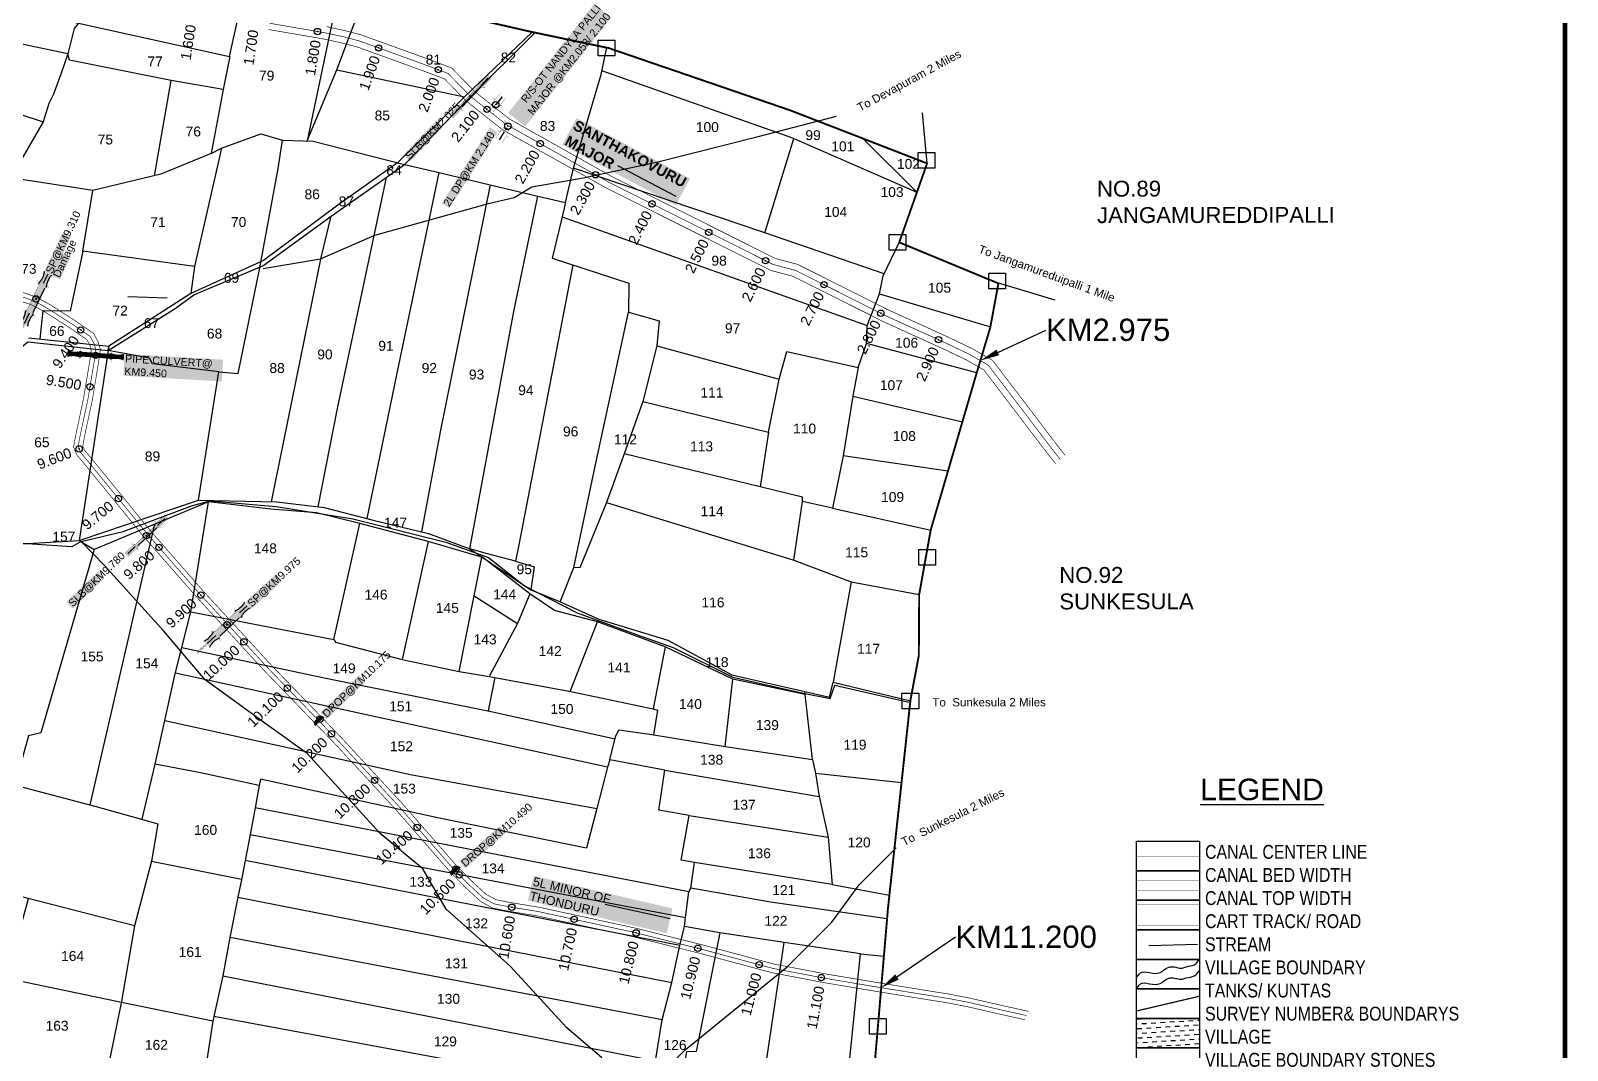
# Model space of a CAD drawing. Header units: inches. Extents: x 192109 to 198389, y 1620925 to 1624593.
# Drawn here: x 195970 to 198389, y 1621764 to 1623369 of the extents above; entities that cross this region are included whole.
import ezdxf
from ezdxf import colors
from ezdxf.entities.mleader import LeaderData, LeaderLine
from ezdxf.enums import TextEntityAlignment as Align
from ezdxf.math import Vec2, Vec3

# ---------------------------------------------------------------- set-up
doc = ezdxf.new("R2010")
doc.units = ezdxf.units.IN
doc.header["$LTSCALE"] = 15
doc.header["$MEASUREMENT"] = 0
doc.header["$PDMODE"] = 32
doc.header["$PDSIZE"] = 10
doc.linetypes.add('ACAD_ISO02W100', pattern=[15, 12, -3])
doc.linetypes.add('HIDDEN2', pattern=[0.1875, 0.125, -0.0625])
for name, color, linetype in [('CANAL1', 7, 'Continuous'), ('CHANAGE', 1, 'Continuous'), ('CS', 134, 'Continuous'), ('PLOT NO', 7, 'Continuous'), ('PLOTS', 7, 'Continuous'), ('POINT', 2, 'Continuous'), ('RE REMARKS', 7, 'Continuous'), ('ROAD', 1, 'Continuous'), ('STRUCTURE', 5, 'Continuous'), ('TABLE', 7, 'Continuous'), ('tank', 4, 'Continuous'), ('text2', 7, 'Continuous'), ('TITLEBLOCK', 7, 'Continuous'), ('VILLAGE BOUNDARY', 5, 'Continuous'), ('VILLAGE BOUNDRY', 5, 'Continuous'), ('VILLAGE STONES', 240, 'Continuous')]:
    doc.layers.add(name, color=color, linetype=linetype)
doc.styles.add('A', font='arial.ttf')
doc.styles.add('ARIALN', font='ARIALN.TTF')
doc.styles.get("Standard").update_dxf_attribs({"font": 'arial.ttf'})
doc.dimstyles.get("Standard").update_dxf_attribs({"dimtxt": 0.18, "dimasz": 0.18, "dimexe": 0.18, "dimexo": 0.0625, "dimgap": 0.09, "dimtad": 0, "dimtih": 1, "dimtoh": 1, "dimdec": 4, "dimzin": 0, "dimdsep": 46, "dimtxsty": 'Standard', "dimcen": 0.09, "dimadec": 0, "dimazin": 0, "dimtfac": 1, "dimtdec": 4, "dimtofl": 0, "dimtmove": 0, "dimatfit": 3, "dimfxl": 1, "dimtolj": 1, "dimtzin": 0, "dimarcsym": 0})

# ---------------------------------------------------------------- blocks, each defined once
blk = doc.blocks.new('DROP')
h = blk.add_hatch()
h.set_pattern_fill('ANSI31', color=1, scale=10, angle=45)
h.set_pattern_definition([(90, (-324.4107, -25.7687), (-1.25, 0), [])])
h.paths.add_polyline_path([(-9.9, -4.3), (-13.8, 4.1), (13.8, 4.1), (10.2, -4.3)])
at = {"layer": 'STRUCTURE', "color": 5, "const_width": 0.49}
blk.add_lwpolyline([(-9.9, -4.3), (-13.8, 4.1), (13.8, 4.1), (10.2, -4.3), (-9.9, -4.3)], dxfattribs=at)
at = {"layer": 'STRUCTURE', "color": 5}
blk.add_circle((0, 0), 1.33, dxfattribs=at)
blk = doc.blocks.new('SP')
at = {"layer": 'STRUCTURE'}
h = blk.add_hatch(dxfattribs=at)
h.set_pattern_fill('DASH', color=256, scale=8, style=0)
edge = h.paths.add_edge_path()
edge.add_spline(control_points=[(769825.7, 1706742.1), (769825.3, 1706741.8), (769823.8, 1706740.8), (769820.9, 1706740.3), (769817, 1706739.7), (769811.4, 1706738.9), (769804, 1706739.7), (769798.4, 1706741), (769795.6, 1706741.6)], knot_values=[0, 0, 0, 0, 1.613557, 5.24513, 8.624976, 13.470124, 22.190216, 30.746377, 30.746377, 30.746377, 30.746377], degree=3, periodic=0)
edge.add_line((769795.6, 1706741.6), (769792.6, 1706739.6))
edge.add_line((769792.6, 1706739.6), (769732.6, 1706739.6))
edge.add_line((769732.6, 1706739.6), (769729.6, 1706741.6))
edge.add_spline(control_points=[(769729.6, 1706741.6), (769726.9, 1706740.9), (769721.3, 1706739.5), (769713.9, 1706738.5), (769708.3, 1706739.1), (769704.4, 1706739.6), (769701.5, 1706740), (769700, 1706741), (769699.5, 1706741.3)], knot_values=[0, 0, 0, 0, 8.556161, 17.276253, 22.121402, 25.501247, 29.13282, 30.746377, 30.746377, 30.746377, 30.746377], degree=3, periodic=0)
edge.add_line((769699.5, 1706741.3), (769699.5, 1706722.1))
edge.add_spline(control_points=[(769699.5, 1706722.1), (769700, 1706722.4), (769701.4, 1706723.4), (769704.3, 1706724), (769708.2, 1706724.5), (769713.8, 1706725.3), (769721.2, 1706724.5), (769726.8, 1706723.3), (769729.6, 1706722.6)], knot_values=[0, 0, 0, 0, 1.613557, 5.24513, 8.624976, 13.470124, 22.190216, 30.746377, 30.746377, 30.746377, 30.746377], degree=3, periodic=0)
edge.add_line((769729.6, 1706722.6), (769732.6, 1706724.6))
edge.add_line((769732.6, 1706724.6), (769792.6, 1706724.6))
edge.add_line((769792.6, 1706724.6), (769795.6, 1706722.6))
edge.add_spline(control_points=[(769795.6, 1706722.6), (769798.4, 1706723.3), (769803.9, 1706724.8), (769811.3, 1706725.8), (769817, 1706725.1), (769820.9, 1706724.7), (769823.8, 1706724.2), (769825.2, 1706723.3), (769825.7, 1706723)], knot_values=[0, 0, 0, 0, 8.556161, 17.276253, 22.121402, 25.501247, 29.13282, 30.746377, 30.746377, 30.746377, 30.746377], degree=3, periodic=0)
edge.add_line((769825.7, 1706723), (769825.7, 1706742.1))
h.paths.add_polyline_path([(769764.2, 1706732.1, -1), (769761.1, 1706732.1, -1)], flags=0)
h.paths.add_polyline_path([(769761.1, 1706732.1, 1), (769764.2, 1706732.1, 1)], flags=16)
at = {"layer": 'STRUCTURE', "const_width": 0.628}
for points in [[(769726.6, 1706747.6), (769726.6, 1706743.6), (769732.6, 1706739.6), (769792.6, 1706739.6), (769798.6, 1706743.6), (769798.6, 1706747.6)], [(769726.6, 1706716.6), (769726.6, 1706720.6), (769732.6, 1706724.6), (769792.6, 1706724.6), (769798.6, 1706720.6), (769798.6, 1706716.6)]]:
    blk.add_lwpolyline(points, dxfattribs=at)
at = {"layer": 'STRUCTURE', "color": 3}
blk.add_lwpolyline([(769732.6, 1706724.6), (769792.6, 1706724.6)], dxfattribs=at)
blk.add_lwpolyline([(769732.6, 1706724.6), (769792.6, 1706724.6)], dxfattribs=at)
at = {"layer": 'STRUCTURE', "color": 0}
blk.add_circle((769762.6, 1706732.1), 1.55, dxfattribs=at)
at = {"layer": 'STRUCTURE'}
for points in [[(769699.5, 1706741.3), (769700.9, 1706740.5), (769704.4, 1706739.6), (769707.8, 1706739.2), (769712.6, 1706738.8), (769721.3, 1706739.7), (769729.6, 1706741.6)], [(769699.5, 1706722.1), (769700.9, 1706723), (769704.4, 1706724), (769707.7, 1706724.5), (769712.5, 1706725), (769721.2, 1706724.4), (769729.6, 1706722.6)], [(769825.7, 1706742.1), (769824.3, 1706741.3), (769820.8, 1706740.3), (769817.5, 1706739.8), (769812.7, 1706739.2), (769804, 1706739.9), (769795.6, 1706741.6)], [(769825.7, 1706723), (769824.3, 1706723.8), (769820.8, 1706724.7), (769817.4, 1706725.1), (769812.6, 1706725.5), (769803.9, 1706724.6), (769795.6, 1706722.6)]]:
    blk.add_spline(points, degree=3, dxfattribs=at)
at = {"layer": 'STRUCTURE', "color": 0}
blk.add_text('STREAM', height=5, dxfattribs=at).set_placement((769684.3, 1706732.1), align=Align.MIDDLE_CENTER)
for points in [[(769727.4, 1706732.1), (769700.8, 1706732.1)], [(769824.4, 1706732.1), (769800.5, 1706732.1)]]:
    blk.add_leader(points, dimstyle='Standard', override={"dimasz": 10, "dimgap": 0.09, "dimtad": 0}, dxfattribs=at)
blk = doc.blocks.new('SLB')
at = {"layer": 'STRUCTURE'}
h = blk.add_hatch(dxfattribs=at)
h.set_pattern_fill('DOTS', color=6, scale=20, angle=320.3722, style=0)
h.set_pattern_definition([(320.372247934, (-159.4327, -72.9564), (1.2786241598, 0.5641323054), [0, -1.25])])
h.paths.add_polyline_path([(769699.5, 1706871.1), (769699.5, 1706861.1), (769729.1, 1706861.1), (769732.1, 1706863.1), (769792.1, 1706863.1), (769795.1, 1706861.1), (769824.7, 1706861.1), (769824.7, 1706871.1), (769795.1, 1706871.1), (769792.1, 1706869.1), (769732.1, 1706869.1), (769729.1, 1706871.1)])
at = {"layer": 'STRUCTURE', "color": 6, "linetype": 'ACAD_ISO02W100', "ltscale": 0.5, "const_width": 0.5}
for points in [[(769699.5, 1706871.1), (769729.1, 1706871.1)], [(769699.5, 1706861.1), (769729.1, 1706861.1)], [(769795.1, 1706871.1), (769824.7, 1706871.1)], [(769795.1, 1706861.1), (769824.7, 1706861.1)]]:
    blk.add_lwpolyline(points, dxfattribs=at)
at = {"layer": 'STRUCTURE', "color": 6, "const_width": 0.628}
for points in [[(769726.1, 1706877.1), (769726.1, 1706873.1), (769732.1, 1706869.1), (769792.1, 1706869.1), (769798.1, 1706873.1), (769798.1, 1706877.1)], [(769726.1, 1706855.1), (769726.1, 1706859.1), (769732.1, 1706863.1), (769792.1, 1706863.1), (769798.1, 1706859.1), (769798.1, 1706855.1)]]:
    blk.add_lwpolyline(points, dxfattribs=at)
at = {"layer": 'STRUCTURE', "color": 6}
blk.add_lwpolyline([(769732.1, 1706863.1), (769792.1, 1706863.1)], dxfattribs=at)
blk.add_lwpolyline([(769732.1, 1706863.1), (769792.1, 1706863.1)], dxfattribs=at)
at = {"layer": 'STRUCTURE', "color": 0}
blk.add_circle((769762.1, 1706866.1), 1.24, dxfattribs=at)
for points in [[(769703.8, 1706866), (769726.7, 1706866)], [(769818.6, 1706865.8), (769795.7, 1706865.8)]]:
    blk.add_leader(points, dimstyle='Standard', override={"dimasz": 10, "dimgap": 0.09, "dimtad": 0}, dxfattribs=at)
blk = doc.blocks.new('PIPE C')
at = {"layer": 'STRUCTURE'}
h = blk.add_hatch(dxfattribs=at)
h.set_pattern_fill('DASH', color=256, scale=5.6, angle=-90, style=0)
h.set_pattern_definition([(270, (-1194663.9188, 538833.8274), (0.7, -0.7), [0.7, -0.7])])
edge = h.paths.add_edge_path()
edge.add_spline(control_points=[(4.6, -44.2), (4.4, -43.9), (3.7, -42.8), (3.2, -40.8), (2.9, -38.1), (2.3, -34.2), (2.9, -29), (3.8, -25), (4.2, -23.1)], knot_values=[0, 0, 0, 0, 1.613557, 5.24513, 8.624976, 13.470124, 22.190216, 30.746377, 30.746377, 30.746377, 30.746377], degree=3, periodic=0)
edge.add_line((4.2, -23.1), (2.8, -21))
edge.add_line((2.8, -21), (2.8, 21))
edge.add_line((2.8, 21), (4.2, 23.1))
edge.add_spline(control_points=[(4.2, 23.1), (3.7, 25), (2.7, 28.9), (2, 34.1), (2.4, 38), (2.7, 40.8), (3.1, 42.8), (3.8, 43.8), (4, 44.2)], knot_values=[0, 0, 0, 0, 8.556161, 17.276253, 22.121402, 25.501247, 29.13282, 30.746377, 30.746377, 30.746377, 30.746377], degree=3, periodic=0)
edge.add_line((4, 44.2), (-4.6, 44.2))
edge.add_spline(control_points=[(-4.6, 44.2), (-4.4, 43.9), (-3.7, 42.8), (-3.2, 40.8), (-2.9, 38.1), (-2.3, 34.2), (-2.9, 29), (-3.8, 25), (-4.2, 23.1)], knot_values=[0, 0, 0, 0, 1.613557, 5.24513, 8.624976, 13.470124, 22.190216, 30.746377, 30.746377, 30.746377, 30.746377], degree=3, periodic=0)
edge.add_line((-4.2, 23.1), (-2.8, 21))
edge.add_line((-2.8, 21), (-2.8, -21))
edge.add_line((-2.8, -21), (-4.2, -23.1))
edge.add_spline(control_points=[(-4.2, -23.1), (-3.7, -25), (-2.7, -28.9), (-2, -34.1), (-2.4, -38), (-2.7, -40.8), (-3.1, -42.8), (-3.8, -43.8), (-4, -44.2)], knot_values=[0, 0, 0, 0, 8.556161, 17.276253, 22.121402, 25.501247, 29.13282, 30.746377, 30.746377, 30.746377, 30.746377], degree=3, periodic=0)
edge.add_line((-4, -44.2), (4.6, -44.2))
blk.add_circle((0, 0), 0.657)
at = {"layer": 'STRUCTURE', "const_width": 0.44}
for points in [[(-8.4, 25.2), (-5.6, 25.2), (-2.8, 21), (-2.8, -21), (-5.6, -25.2), (-8.4, -25.2)], [(8.4, 25.2), (5.6, 25.2), (2.8, 21), (2.8, -21), (5.6, -25.2), (8.4, -25.2)]]:
    blk.add_lwpolyline(points, dxfattribs=at)
at = {"layer": 'STRUCTURE', "color": 3}
for points in [[(-2.8, 21), (-2.8, -21)], [(-2.8, 21), (-2.8, -21)], [(2.8, 21), (2.8, -21)]]:
    blk.add_lwpolyline(points, dxfattribs=at)
at = {"layer": 'STRUCTURE'}
for points in [[(-4.6, 44.2), (-4, 43.2), (-3.3, 40.8), (-2.9, 38.4), (-2.5, 35.1), (-3, 29), (-4.2, 23.1)], [(4, 44.2), (3.4, 43.2), (2.8, 40.7), (2.5, 38.4), (2.2, 35), (2.8, 28.9), (4.2, 23.1)], [(-4, -44.2), (-3.4, -43.2), (-2.8, -40.7), (-2.5, -38.4), (-2.2, -35), (-2.8, -28.9), (-4.2, -23.1)], [(4.6, -44.2), (4, -43.2), (3.3, -40.8), (2.9, -38.4), (2.5, -35.1), (3, -29), (4.2, -23.1)]]:
    blk.add_spline(points, degree=3, dxfattribs=at)
at = {"layer": 'STRUCTURE', "color": 0}
for points in [[(-0.2, 44.3), (-0.2, 28.7)], [(0, -23.2), (0, -38.9)]]:
    blk.add_leader(points, dimstyle='Standard', override={"dimscale": 0.062085, "dimtxt": 50, "dimasz": 100, "dimgap": 0.09, "dimtad": 0, "dimzin": 2}, dxfattribs=at)
blk = doc.blocks.new('OT')
at = {"layer": 'STRUCTURE', "color": 190}
for points, const_width in [([(769751.4, 1706595.8), (769729.4, 1706595.8)], 0.5), ([(769775.2, 1706601.8), (769775.2, 1706597.8), (769769.2, 1706593.8), (769761.8, 1706593.8), (769754.4, 1706593.8), (769748.4, 1706597.8), (769748.4, 1706601.8)], 0.5), ([(769748.4, 1706573), (769748.4, 1706577), (769754.4, 1706581), (769761.8, 1706581), (769761.8, 1706581), (769761.8, 1706581), (769769.2, 1706581), (769775.2, 1706577), (769775.2, 1706573)], 0.5), ([(769761.8, 1706593.8), (769761.8, 1706581)], 2.5), ([(769751.4, 1706579), (769729.4, 1706579)], 0.5)]:
    blk.add_lwpolyline(points, dxfattribs=dict(at, const_width=const_width))
at = {"layer": 'STRUCTURE', "color": 0}
blk.add_circle((769761.8, 1706587.4), 1.87, dxfattribs=at)
blk.add_leader([(769732.6, 1706587.4), (769753.8, 1706587.4)], dimstyle='Standard', override={"dimasz": 10, "dimgap": 0.09, "dimtad": 0}, dxfattribs=at)

msp = doc.modelspace()

# ---------------------------------------------------------------- hatches: boundary and pattern name
at = {"layer": 'tank'}
h = msp.add_hatch(dxfattribs=at)
h.set_pattern_fill('DASH', color=256, scale=59.037863, angle=3.5405, style=0)
h.set_pattern_definition([(3.5405362, (-178018.1605, 797197.872), (6.90991451, 7.821380817), [7.37973294, -7.37973294])])
h.paths.add_polyline_path([(197710.7, 1621813.9), (197809.9, 1621813.9), (197809.9, 1621767.4), (197710.7, 1621767.4)])

# ---------------------------------------------------------------- linework, layer by layer
at = {"layer": 'CANAL1', "color": 1, "linetype": 'HIDDEN2', "ltscale": 4, "const_width": 1}
for points in [[(196346, 1623381.1), (196433.6, 1623366), (196462.1, 1623359.8), (196487.1, 1623353.3), (196587.5, 1623316.9), (196626.8, 1623302.1), (196662.2, 1623266), (196717.8, 1623222.1), (196879.2, 1623131.2), (197138.5, 1623001.3), (197173.8, 1622991.9), (197316.1, 1622920.4), (197410.5, 1622877.5), (197448, 1622859.5), (197477.5, 1622842.6), (197578.3, 1622710.1), (197590.9, 1622694.1)], [(195910.5, 1622965.8), (195975.1, 1622943.7), (195997.6, 1622931.3), (196035.2, 1622907), (196063.4, 1622887.8), (196069.5, 1622876.6), (196072.2, 1622866.5), (196069.7, 1622848.6), (196059.9, 1622789.6), (196046.8, 1622728.1), (196044.4, 1622714.5), (196048, 1622705.4), (196060.9, 1622690), (196151.7, 1622578.6), (196234.7, 1622483.7), (196341.7, 1622367.2), (196453.3, 1622251.6), (196550, 1622147.1), (196635, 1622049.6), (196660.4, 1622023.8), (196682.5, 1622003.5), (196699.5, 1621994.2), (196720.6, 1621990), (196769.2, 1621982), (196920.7, 1621949.1), (197026.6, 1621922.6), (197138.6, 1621892.5), (197221.9, 1621876.7), (197305.5, 1621862.7), (197391, 1621848.9), (197412.8, 1621845.5), (197446.3, 1621839.1), (197500.2, 1621826.6), (197537.7, 1621818.3)]]:
    msp.add_lwpolyline(points, dxfattribs=at)
at = {"layer": 'CANAL1', "color": 200, "const_width": 1}
for points in [[(196435.5, 1623375.8), (196464.4, 1623369.5), (196490.1, 1623362.8), (196591, 1623326.3), (196632.4, 1623310.7), (196668.9, 1623273.5), (196723.4, 1623230.4), (196883.9, 1623140.1), (197142.1, 1623010.7), (197177.4, 1623001.3), (197320.4, 1622929.5), (197414.7, 1622886.6), (197452.7, 1622868.4), (197484.2, 1622850.2), (197586.2, 1622716.2), (197598.5, 1622700.6)], [(196344.5, 1623371.2), (196431.7, 1623356.2), (196459.7, 1623350.1), (196484.1, 1623343.7), (196584, 1623307.5), (196621.2, 1623293.5), (196655.5, 1623258.6), (196712.2, 1623213.7), (196874.5, 1623122.4), (197135, 1622991.9), (197170.2, 1622982.5), (197311.8, 1622911.4), (197406.3, 1622868.4), (197443.3, 1622850.7), (197470.7, 1622834.9), (197570.4, 1622703.9), (197583.3, 1622687.7)], [(195912.6, 1622972.5), (195977.9, 1622950.1), (196001.2, 1622937.3), (196039.1, 1622912.9), (196068.7, 1622892.7), (196076, 1622879.2), (196079.3, 1622867), (196076.6, 1622847.5), (196066.8, 1622788.3), (196053.7, 1622726.8), (196051.7, 1622715.2), (196054.1, 1622709), (196066.3, 1622694.5), (196157.1, 1622583.2), (196240, 1622488.3), (196346.8, 1622372), (196458.4, 1622256.4), (196555.2, 1622151.7), (196640.1, 1622054.4), (196665.3, 1622028.9), (196686.6, 1622009.3), (196701.9, 1622000.9), (196721.9, 1621996.8), (196770.5, 1621988.8), (196922.3, 1621955.9), (197028.3, 1621929.4), (197140.2, 1621899.3), (197223.2, 1621883.5), (197306.6, 1621869.6), (197392.1, 1621855.8), (197414, 1621852.4), (197447.7, 1621845.9), (197501.8, 1621833.5), (197540.2, 1621825), (197540.3, 1621824.9)], [(195908.5, 1622959.1), (195972.2, 1622937.2), (195994, 1622925.3), (196031.4, 1622901.2), (196058, 1622883), (196062.9, 1622874), (196065, 1622866.1), (196062.8, 1622849.6), (196053, 1622790.9), (196040, 1622729.5), (196037.2, 1622713.8), (196041.9, 1622701.8), (196055.6, 1622685.5), (196146.4, 1622574.1), (196229.5, 1622479), (196336.6, 1622362.4), (196448.3, 1622246.8), (196544.8, 1622142.4), (196629.8, 1622044.9), (196655.6, 1622018.8), (196678.4, 1621997.8), (196697, 1621987.6), (196719.3, 1621983.1), (196767.9, 1621975.1), (196919.1, 1621942.3), (197024.8, 1621915.9), (197137.1, 1621885.7), (197220.7, 1621869.8), (197304.4, 1621855.8), (197389.9, 1621842), (197411.6, 1621838.6), (197444.9, 1621832.2), (197498.7, 1621819.8), (197535.1, 1621811.7)]]:
    msp.add_lwpolyline(points, dxfattribs=at)
at = {"layer": 'CANAL1', "color": 1, "linetype": 'HIDDEN2', "ltscale": 100, "const_width": 0.486}
msp.add_lwpolyline([(197710.7, 1622069.5), (197809.9, 1622069.5)], dxfattribs=at)
at = {"layer": 'CANAL1', "color": 5, "ltscale": 100, "const_width": 0.486}
for points in [[(197809.9, 1622030.3), (197710.7, 1622030.3)], [(197809.9, 1622015.7), (197710.7, 1622015.7)]]:
    msp.add_lwpolyline(points, dxfattribs=at)
at = {"layer": 'CANAL1', "color": 1, "ltscale": 100, "const_width": 0.486}
for points in [[(197809.9, 1621993.5), (197710.7, 1621993.5)], [(197809.9, 1621959.5), (197710.7, 1621959.5)]]:
    msp.add_lwpolyline(points, dxfattribs=at)
at = {"layer": 'CS', "color": 3}
for p in [(196048.4, 1622898.1), (196063.1, 1622808.6), (196045.9, 1622710.7), (196107.8, 1622632.5), (196171.8, 1622555.7), (196237.7, 1622480.5), (196305.3, 1622406.8), (196373.8, 1622334), (196443.3, 1622262.1), (196511.4, 1622188.8), (196578.3, 1622114.6), (196644.7, 1622039.8), (196727.2, 1621988.9), (196825.3, 1621969.8), (196923, 1621948.5), (197020.1, 1621924.3), (197116.7, 1621898.4), (197214.5, 1621878.1)]:
    msp.add_point(p, dxfattribs=at)
at = {"layer": 'PLOT NO'}
for points in [[(197710.7, 1622092.7), (197809.9, 1622092.7), (197809.9, 1622046.3), (197710.7, 1622046.3)], [(197710.7, 1622046.3), (197809.9, 1622046.3), (197809.9, 1621999.8), (197710.7, 1621999.8)], [(197710.7, 1621999.8), (197809.9, 1621999.8), (197809.9, 1621953.3), (197710.7, 1621953.3)], [(197710.7, 1621953.3), (197809.9, 1621953.3), (197809.9, 1621906.8), (197710.7, 1621906.8)], [(197710.7, 1621906.8), (197809.9, 1621906.8), (197809.9, 1621860.3), (197710.7, 1621860.3)], [(197710.7, 1621860.3), (197809.9, 1621860.3), (197809.9, 1621813.9), (197710.7, 1621813.9)], [(197710.7, 1621813.9), (197809.9, 1621813.9), (197809.9, 1621767.4), (197710.7, 1621767.4)], [(197710.7, 1621767.4), (197809.9, 1621767.4), (197809.9, 1621720.9), (197710.7, 1621720.9)]]:
    msp.add_lwpolyline(points, close=True, dxfattribs=at)
at = {"layer": 'PLOT NO', "color": 4}
for points in [[(197710.7, 1621878), (197719.8, 1621886.8), (197735.8, 1621885), (197751.3, 1621887.9), (197755.9, 1621891.6), (197766.4, 1621895.2), (197774.6, 1621893.8), (197782.8, 1621893), (197789, 1621895), (197801.8, 1621898.4), (197809.9, 1621906.8)], [(197710.7, 1621860.6), (197719.8, 1621869.4), (197735.8, 1621867.6), (197751.3, 1621870.5), (197755.9, 1621874.2), (197766.4, 1621877.8), (197774.6, 1621876.4), (197782.8, 1621875.6), (197789, 1621877.5), (197801.8, 1621881), (197809.9, 1621889.4)]]:
    msp.add_spline(points, degree=3, dxfattribs=at)
at = {"layer": 'PLOTS'}
for points in [[(195743.1, 1623447.5), (196045.2, 1623381), (196282.7, 1623328.7), (196311.2, 1623456.2)], [(196059.1, 1623435.6), (196045.2, 1623381), (196038, 1623372.7), (196028.3, 1623332.7), (196017.3, 1623301), (196005.5, 1623269.4), (195998.1, 1623254.5), (195989.2, 1623226), (195938.2, 1623137.9)], [(196455, 1623433.5), (196405.1, 1623195.8), (196451.9, 1623307.6), (196496.2, 1623426.9)], [(196273, 1623276.7), (196191.1, 1623291.2), (196030.8, 1623322.9), (196028.3, 1623332.7), (195855.4, 1623369.2), (195732.4, 1623404.3)], [(195858.9, 1623368.5), (195844.8, 1623273), (195989.2, 1623226)], [(196451.9, 1623307.6), (196652.7, 1623265.4), (196759.2, 1623367.3)], [(196558.2, 1623158.5), (196658.9, 1623262.2), (196763.5, 1623366)], [(196283.1, 1623328.6), (196273, 1623276.7), (196253.6, 1623176), (196174.8, 1623143.2), (196067.5, 1623117.5), (195938.2, 1623137.9), (195830.4, 1623154.9), (195844.8, 1623273), (195768.8, 1623284.4)], [(195966.4, 1622885.9), (196092.5, 1622872.7), (196045.8, 1622566.3), (196234, 1622630.1), (196265.8, 1622832.2), (196296.5, 1622829.7), (196330.1, 1622993.3), (196359.2, 1623152.3), (196366.2, 1623196.9), (196414.7, 1623195.6), (196558.2, 1623158.5), (196612.8, 1623145.9), (196693.4, 1623126.8), (196768.1, 1623109), (196811.7, 1623098.7), (196824.6, 1623153.1), (196867.8, 1623300.3), (196876.7, 1623342.7)], [(197171.1, 1623199.6), (196869, 1623306.2)], [(196164.4, 1623140.7), (196191.1, 1623291.2)], [(196652.7, 1623265.4), (196547.3, 1623161.3), (196453.2, 1623094.4), (196336.4, 1623007.4), (196221.7, 1622955.7)], [(196253.6, 1623176), (196270.1, 1623184.2), (196332.1, 1623207.1), (196366.2, 1623196.9)], [(196270.1, 1623184.2), (196227.8, 1622998), (196221.7, 1622955.7), (196092.5, 1622872.7)], [(197125.9, 1623051.1), (197171.1, 1623199.6), (197365.2, 1623115.1), (197280.2, 1623199.5)], [(196349, 1622627.6), (196427.3, 1623012.4), (196442.6, 1623077.3), (196529.4, 1623138.4), (196558.1, 1623158.5)], [(196529.4, 1623138.4), (196452.8, 1622776.8), (196422, 1622619.7)], [(196499.6, 1622600.9), (196549.6, 1622842.6), (196612.8, 1623145.9)], [(197313.5, 1622986.3), (197125.9, 1623051.1), (196824.6, 1623153.1)], [(196227.8, 1622998), (196051.9, 1623022), (196067.5, 1623117.5)], [(196693.4, 1623126.8), (196614.6, 1622737.4), (196585.2, 1622580.2)], [(196661.3, 1622553.3), (196730.3, 1622927.2), (196768.1, 1623109)], [(196811.7, 1623098.7), (196805.4, 1623072.1), (196791, 1623011.3), (196911.4, 1622972), (196910.8, 1622926), (196959, 1622912.7), (196955.4, 1622873), (197148.4, 1622820.4), (197160.4, 1622864.3), (197272.4, 1622838.9), (197285.6, 1622876.5), (197286.7, 1622904.9), (197306, 1622954.9), (197312.1, 1622983.2), (197337.3, 1623036)], [(196091.5, 1622865.8), (196197.3, 1622932.1), (196226.5, 1622953.2), (196335, 1622998.8), (196442.6, 1623077.3)], [(196806.4, 1623076.3), (197286.7, 1622904.9)], [(196051.9, 1623022), (196031.9, 1622927.6), (195988.8, 1622928.4), (195984.1, 1622884)], [(196823.2, 1623000.7), (196738.2, 1622559.4), (196732.9, 1622534), (196689.1, 1622545.4), (196661.3, 1622553.3)], [(197306, 1622954.9), (197480.8, 1622902.8)], [(196803.4, 1622470.1), (196825.1, 1622523.8), (196858, 1622680.9), (196910.8, 1622926)], [(195866.2, 1622804.1), (195864, 1622793.3), (195873.5, 1622802.4), (195965.4, 1622879.3), (196091.5, 1622865.8)], [(196161.3, 1622844.8), (196156.5, 1622853.7), (196091.5, 1622865.8), (196092.5, 1622872.7)], [(196955.4, 1622873), (196933.7, 1622785.2), (196904, 1622703.2), (196876.2, 1622626.5), (196834.5, 1622523.6), (196825.1, 1622523.8)], [(197459.3, 1622830.8), (197285.6, 1622876.5)], [(196265.8, 1622832.2), (196161.3, 1622844.8)], [(197131.4, 1622737.3), (197148.4, 1622820.4)], [(197272.4, 1622838.9), (197264.4, 1622794), (197249.2, 1622700), (197232.2, 1622617.2), (197386.8, 1622582.9)], [(197264.4, 1622794), (197437, 1622753.2)], [(196933.7, 1622785.2), (197131.4, 1622737.3), (197118.4, 1622651)], [(197232.2, 1622617.2), (197185.1, 1622627.7), (197185.1, 1622634.7), (197118.4, 1622651), (196904, 1622703.2)], [(197414, 1622675.6), (197249.2, 1622700)], [(195214.2, 1622679.3), (195348.8, 1622619.1), (195320.1, 1622588.3), (195308.3, 1622550.2), (195548.6, 1622487.6), (195505.7, 1622293.9), (195588.9, 1622283.6), (195630, 1622278.6), (195755.9, 1622251.9), (195752.2, 1622225.6), (195839.4, 1622210.7), (195947.4, 1622180.4), (196070.9, 1622148.2), (196151.7, 1622125.7), (196169.7, 1622120.4), (196159.7, 1622061.5), (196133, 1621959.4), (196112.8, 1621840.7), (196089.3, 1621725)], [(195713, 1622638.5), (195822.2, 1622584.4), (195929.2, 1622559.7), (196045.8, 1622566.3), (196069.5, 1622552.5), (195985.6, 1622263.6), (195966.3, 1622258.6), (195944.5, 1622181.2)], [(197188.9, 1622323.7), (197075.5, 1622348), (196968.8, 1622399.1), (196862.1, 1622438.2), (196794.6, 1622456.3), (196755.8, 1622482.5), (196681.7, 1622539.6), (196595.4, 1622564.9), (196488.1, 1622593), (196419.5, 1622609.9), (196347.7, 1622615.8), (196249.6, 1622627.2), (196069.5, 1622552.5)], [(196145.2, 1622127.5), (196165.9, 1622214), (196181.1, 1622283.2), (196196.8, 1622354.5), (196207.8, 1622398.1), (196221.8, 1622454), (196249.6, 1622627.2)], [(196234, 1622630.1), (196357.3, 1622627.4), (196431.9, 1622618.5), (196508.7, 1622598.6), (196596.1, 1622577.6), (196661.3, 1622553.3), (196757.2, 1622489), (196801.5, 1622470.9), (196864.3, 1622442.4), (196973, 1622409.6), (197073.6, 1622354.7), (197188.4, 1622328.6), (197227.7, 1622319.6), (197233.1, 1622343.5), (197354.8, 1622314.2)], [(196876.2, 1622626.5), (197171.4, 1622535.3), (197261.5, 1622501.5), (197368.7, 1622481.5)], [(197171.4, 1622535.3), (197185.1, 1622627.7)], [(196164.7, 1622592), (196062.7, 1622150.3)], [(196447.2, 1622410.8), (196488.1, 1622593)], [(196595.4, 1622564.9), (196554.4, 1622378.9)], [(196644.1, 1622360.2), (196667.7, 1622479.1), (196679.9, 1622540.2)], [(196732.9, 1622534), (196762.6, 1622524.8), (196757.2, 1622489)], [(196667.7, 1622479.1), (196736.3, 1622436)], [(196755.8, 1622482.5), (196736.3, 1622436), (196691.5, 1622352.2)], [(197261.5, 1622501.5), (197233.1, 1622343.5)], [(196221.8, 1622454), (196447.2, 1622410.8), (196449.7, 1622406.4), (196554.4, 1622378.9), (196644.1, 1622360.2), (196691.5, 1622352.2), (196817.6, 1622329.1), (196950, 1622301.5), (196956.8, 1622299.3), (196950.5, 1622260.6)], [(196818.9, 1622328.8), (196862.1, 1622438.2)], [(196207.8, 1622398.1), (196434.3, 1622349.6), (196692, 1622297.6), (196889.9, 1622254.1)], [(196968.8, 1622399.1), (196950, 1622301.5)], [(196878, 1622209.7), (196490.9, 1622293.3), (196197.5, 1622357.7)], [(196700.6, 1622350.5), (196690, 1622298)], [(197063.2, 1622242.2), (197075.5, 1622348)], [(197200.7, 1622221.7), (197188.4, 1622328.6)], [(196181.1, 1622283.2), (196567.9, 1622198), (196861.2, 1622144.5)], [(197276.4, 1621915.4), (197156.2, 1621933.4), (197054.8, 1621948.6), (196999.2, 1621958.8), (197000.9, 1621972.7), (197006.1, 1622012.9), (197009.1, 1622018.8), (197014.8, 1622059.2), (196993.9, 1622063), (197006.4, 1622133.3), (196958.5, 1622141.7), (196968.1, 1622204.7), (196881.6, 1622220.8), (196890.7, 1622257), (196895.5, 1622268.3), (196947.9, 1622261.1), (197063.2, 1622242.2), (197200.7, 1622221.7), (197205.6, 1622200.1), (197211.3, 1622163.4), (197225.6, 1622099), (197231.8, 1622024.9), (197321.8, 1622008.1)], [(196133, 1621959.4), (195965.9, 1622002.8), (195727.8, 1622067.5), (195743.4, 1622125), (195763.3, 1622223.7)], [(196881.6, 1622220.8), (196878, 1622209.7), (196861.2, 1622144.5), (196845, 1622081.9), (196612.9, 1622129.1), (196331.7, 1622190.7), (196329.5, 1622180.6), (196236.9, 1622200.7), (196165.9, 1622214)], [(196968.1, 1622204.7), (197211.3, 1622163.4)], [(197205.6, 1622200.1), (197340.9, 1622185.5)], [(196329.5, 1622180.6), (196323, 1622145.4), (196315.3, 1622103.4), (196307.6, 1622062.6), (196302.1, 1622034.8), (196296, 1622004.5), (196283.4, 1621941.3), (196272.2, 1621880.7), (196258.2, 1621817), (196256.5, 1621809.4), (196248.4, 1621758.7), (196240.3, 1621699.5)], [(197006.1, 1622012.9), (196323, 1622145.4)], [(197006.4, 1622133.3), (197225.6, 1622099)], [(196315.3, 1622103.4), (197000.9, 1621972.7)], [(196159.7, 1622061.5), (196301.7, 1622033.2)], [(196991.9, 1621928.7), (196307.6, 1622062.6)], [(197231.8, 1622024.9), (197014.8, 1622059.2)], [(196256.5, 1621809.4), (196112.4, 1621838.6), (195932.1, 1621876.5), (195966.4, 1622002.7)], [(196296, 1622004.5), (196979.1, 1621870.5)], [(197318.1, 1621970.7), (197134.3, 1621997), (197009.1, 1622018.8)], [(196922.5, 1621571.6), (196928.9, 1621625.7), (196942.1, 1621690.3), (196953.7, 1621746.9), (196964, 1621811.4), (196979.1, 1621870.5), (196991.9, 1621928.7), (196999.2, 1621958.8)], [(197054.8, 1621948.6), (197017.3, 1621761.5), (197002.3, 1621761.4), (196968, 1621566.8)], [(196964, 1621811.4), (196283.4, 1621941.3)], [(197099.6, 1621553.1), (197156.2, 1621933.4)], [(197239.1, 1621549.8), (197276.4, 1621915.4), (197313.1, 1621911.7)], [(196272.2, 1621880.7), (196953.7, 1621746.9)], [(196942.1, 1621690.3), (196258.2, 1621817)]]:
    msp.add_lwpolyline(points, dxfattribs=at)
at = {"layer": 'POINT'}
for p in [(196702, 1623253, 43), (196721, 1623219, 40), (195978, 1622947, 104), (196072, 1622858, 105), (196152, 1622574, 106), (196279, 1622434, 107), (196425, 1622285, 108), (196639, 1622049, 109)]:
    msp.add_point(p, dxfattribs=at)
at = {"layer": 'ROAD'}
for points in [[(196335.8, 1622995), (196425.8, 1623009.9), (196511.5, 1623047.5), (196690.5, 1623097.4), (196731, 1623106.7), (196758.8, 1623123.7), (196839.5, 1623137.8), (196955.3, 1623162.3), (197115.4, 1623202.5), (197238.6, 1623234.7)], [(196049, 1622564.9), (196034.2, 1622556.5), (195924.6, 1622563.7), (195834.7, 1622587.7), (195726.6, 1622635.5), (195666.7, 1622673.5)]]:
    msp.add_lwpolyline(points, dxfattribs=at)
at = {"layer": 'ROAD', "color": 30}
for points in [[(196868.9, 1621751.9), (196813.2, 1621799.4), (196724.6, 1621896.3), (196623.9, 1621985.7), (196586.9, 1622049.1), (196520.2, 1622105.2), (196404.8, 1622231), (196348, 1622272.1), (196244.3, 1622347.2), (196179.4, 1622423.9), (196085.9, 1622527.3), (196049, 1622564.9), (196115.2, 1622580.4), (196224.4, 1622621.8), (196252.1, 1622629.2), (196356.2, 1622620), (196476.8, 1622600.7), (196623.1, 1622563.9), (196690.7, 1622539.8), (196747.3, 1622494.9), (196830.2, 1622452.7), (196922, 1622418.7), (196981.2, 1622397.7), (197075.4, 1622351.2), (197186.1, 1622325.8), (197228.7, 1622317.6), (197235.8, 1622338.7), (197352.6, 1622312.1)], [(196796.2, 1621587.6), (196927.7, 1621692.5), (197000.4, 1621764.2), (197160.6, 1621894.8), (197231, 1621965.5), (197274.4, 1622024.3), (197332.4, 1622082.5)], [(197730.1, 1621928.6), (197807.1, 1621930.8)]]:
    msp.add_lwpolyline(points, dxfattribs=at)
at = {"layer": 'text2', "color": 5, "const_width": 7}
msp.add_lwpolyline([(193484.3, 1624165.2), (198385.6, 1624165.2), (198385.6, 1620928.6), (193484.3, 1620928.6)], close=True, dxfattribs=at)
at = {"layer": 'text2', "color": 3}
for p in [(196421.2, 1623368.1), (196517.6, 1623342.2), (196611.5, 1623307.9), (196688.1, 1623245.5), (196772, 1623191.6), (196859.1, 1623142.5), (196948, 1623096.7), (197037.4, 1623051.9), (197126.8, 1623007.1), (197218.9, 1622969.3), (197308.2, 1622924.4), (197399.1, 1622882.7)]:
    msp.add_point(p, dxfattribs=at)
at = {"layer": 'VILLAGE BOUNDARY', "ltscale": 5, "const_width": 3}
msp.add_lwpolyline([(196502, 1623426), (196759.2, 1623367.3), (196879.8, 1623342), (197165.5, 1623244), (197381.1, 1623160.4), (197337.3, 1623036), (197493.4, 1622971.4), (197480.6, 1622901.9), (197458.1, 1622826.6), (197415.2, 1622679.9), (197386.8, 1622582.9), (197368.7, 1622481.5), (197368.1, 1622385.2), (197354.8, 1622314.2), (197319.5, 1621986.8), (197302.4, 1621785.7), (197281.7, 1621549.1), (197112.3, 1621551.8), (196906, 1621573.3), (196791.6, 1621594.9), (196245.7, 1621698.6), (196037.9, 1621733.6), (195910.9, 1621755)], dxfattribs=at)
at = {"layer": 'VILLAGE BOUNDARY'}
for points in [[(196863.2, 1623354.5), (196889.6, 1623354.5), (196889.6, 1623329.8), (196863.2, 1623329.8)], [(197367, 1623177.5), (197393.4, 1623177.6), (197393.4, 1623152.9), (197367, 1623152.8)], [(197321.5, 1623048.2), (197347.9, 1623048.2), (197347.9, 1623023.5), (197321.5, 1623023.5)], [(197478.1, 1622987.6), (197504.5, 1622987.7), (197504.5, 1622963), (197478.1, 1622962.9)], [(197368.1, 1622552.4), (197394.5, 1622552.5), (197394.5, 1622527.8), (197368.1, 1622527.7)], [(197341.6, 1622326), (197368, 1622326.1), (197368.1, 1622301.4), (197341.7, 1622301.3)], [(197290.2, 1621813.8), (197316.6, 1621813.8), (197316.7, 1621789.1), (197290.3, 1621789.1)]]:
    msp.add_lwpolyline(points, close=True, dxfattribs=at)
for points in [[(197381.1, 1623160.4), (197374, 1623239.9)], [(197486.3, 1622974.4), (197582.1, 1622945.3)], [(196122.5, 1622950.5), (196184.8, 1622948.8)]]:
    msp.add_lwpolyline(points, dxfattribs=at)
at = {"layer": 'VILLAGE BOUNDRY', "linetype": 'ACAD_ISO02W100', "ltscale": 2, "const_width": 1.94}
msp.add_lwpolyline([(197710.7, 1621825.4), (197809.9, 1621848.7)], dxfattribs=at)

# ---------------------------------------------------------------- block references
at = {"xscale": 0.7, "yscale": 0.7, "zscale": 0.7}
for p, rotation in [((196422.6, 1622283.4), 224.648353763952), ((196637.2, 1622047.3), 221.3360091512854)]:
    msp.add_blockref('DROP', p, dxfattribs=dict(at, rotation=rotation))
at = {"layer": 'CHANAGE', "color": 3, "rotation": 265.7530943010796}
msp.add_blockref('PIPE C', (196072, 1622858, 207), dxfattribs=at)
at = {"layer": 'STRUCTURE', "color": 0}
for name, p, xscale, yscale, zscale, rotation in [('SLB', (686305.1, 407472.7), 0.6999999999999998, 0.6999999999999998, 0.6999999999999998, 46.21080337494345), ('OT', (-363372.3, 2808052.3), 0.7, 0.7, 0.7, 229.5786025751403), ('OT', (925574, 534083.5, 40), 0.7, 0.7, 0.7, 58.06866869736879), ('SP', (1045496.6, 624950, 104), 0.7, 0.7, 0.7, 64.68132301404869), ('SLB', (635226.2, 387617.6, 106), 0.7, 0.7, 0.7, 43.84665451045282), ('SP', (628020.4, 384985.4, 107), 0.7, 0.7, 0.7, 43.50981037522858)]:
    msp.add_blockref(name, p, dxfattribs=dict(at, xscale=xscale, yscale=yscale, zscale=zscale, rotation=rotation))

# ---------------------------------------------------------------- texts
at = {"layer": 'CHANAGE'}
for s, rotation, p in [('1.600', 80.9649, (196222.2, 1623378.7)), ('1.700', 81.758, (196320.5, 1623370.6)), ('1.800', 80.2396, (196418.8, 1623354.3)), ('1.900', 70.092, (196512.8, 1623329.1)), ('2.000', 69.3442, (196606.5, 1623294.8)), ('2.100', 51.694, (196671.2, 1623241.2)), ('2.200', 60.629, (196765.1, 1623179.4)), ('2.300', 60.629, (196852.3, 1623130.3)), ('2.400', 63.3843, (196941.8, 1623084.2)), ('2.500', 63.3843, (197031.2, 1623039.4)), ('2.600', 63.3843, (197120.6, 1622994.6)), ('2.700', 63.3324, (197212.6, 1622956.8)), ('2.800', 63.3324, (197301.9, 1622911.9)), ('9.400', 55.761, (196040.5, 1622886.5)), ('2.900', 65.547, (197393.3, 1622869.9)), ('9.500', 350.5329, (196049.3, 1622810.9)), ('9.600', 21.2819, (196032.9, 1622705.7)), ('9.700', 39.1836, (196096.9, 1622623.7)), ('9.800', 41.1576, (196161.2, 1622546.5)), ('9.900', 42.5668, (196227.4, 1622471)), ('10.000', 42.5668, (196295, 1622397.4)), ('10.100', 44.0032, (196363.7, 1622324.3)), ('10.200', 44.0032, (196433.2, 1622252.3)), ('10.300', 42.7443, (196501.1, 1622179.3)), ('10.400', 41.0913, (196567.8, 1622105.4)), ('10.500', 44.6377, (196634.7, 1622029.9)), ('10.600', 80.6523, (196724.9, 1621975.1)), ('10.700', 77.7777, (196822.4, 1621956.1)), ('10.800', 75.9477, (196919.6, 1621935)), ('10.900', 75.9477, (197016.7, 1621910.7)), ('11.000', 74.9546, (197113, 1621884.9)), ('11.100', 79.2199, (197211.9, 1621864.3))]:
    msp.add_text(s, height=16, rotation=rotation, dxfattribs=at).set_placement(p, align=Align.MIDDLE_RIGHT)
at = {"layer": 'PLOT NO'}
for s, p in [('77', (196165.6, 1623321)), ('81', (196603.8, 1623323.9)), ('82', (196721.9, 1623327.1)), ('79', (196341.3, 1623298.6)), ('85', (196523.3, 1623235.9)), ('75', (196087.3, 1623198)), ('76', (196225.7, 1623210.6)), ('83', (196783.5, 1623219.4)), ('100', (197035.1, 1623217.6)), ('99', (197201.6, 1623204.9)), ('101', (197248.4, 1623187.3)), ('84', (196541.9, 1623149.8)), ('102', (197351.8, 1623159.6)), ('86', (196412.9, 1623111.8)), ('87', (196466.7, 1623100.6)), ('103', (197326, 1623115.2)), ('104', (197237.2, 1623084)), ('71', (196170, 1623067.8)), ('70', (196297.1, 1623068)), ('98', (197053.6, 1623007.2)), ('73', (195966.7, 1622994.3)), ('69', (196285.9, 1622980.2)), ('105', (197400.7, 1622964.5)), ('72', (196110.5, 1622928.5)), ('67', (196159.9, 1622908.8)), ('66', (196010.8, 1622896.5)), ('68', (196259.2, 1622892.4)), ('97', (197074.9, 1622900.7)), ('90', (196433, 1622859.5)), ('91', (196529.1, 1622873.1)), ('106', (197348.9, 1622877.9)), ('88', (196357.6, 1622838.1)), ('92', (196597.4, 1622838.1)), ('93', (196671.8, 1622827.9)), ('107', (197324.9, 1622811.1)), ('94', (196749.4, 1622803.2)), ('111', (197042.4, 1622799.4)), ('96', (196819.9, 1622738.2)), ('110', (197188.2, 1622742.8)), ('65', (195987.3, 1622721.1)), ('112', (196906.1, 1622725.8)), ('113', (197026, 1622714.7)), ('108', (197345.3, 1622731)), ('89', (196161.5, 1622699)), ('109', (197326.8, 1622635)), ('147', (196544.1, 1622594.5)), ('114', (197042.7, 1622612.5)), ('157', (196021.9, 1622572.5)), ('148', (196339.2, 1622554.2)), ('115', (197270.2, 1622547.8)), ('95', (196746.9, 1622521.2)), ('146', (196513.4, 1622481.2)), ('144', (196716, 1622481.6)), ('145', (196625.7, 1622460.3)), ('116', (197044, 1622468.9)), ('143', (196685.2, 1622410.8)), ('155', (196066.3, 1622383.8)), ('142', (196787.7, 1622392.3)), ('118', (197050.4, 1622374.9)), ('117', (197289, 1622396)), ('154', (196152.6, 1622373)), ('149', (196463.1, 1622365.1)), ('141', (196896, 1622366.5)), ('151', (196552.3, 1622305.3)), ('150', (196806.2, 1622301.2)), ('140', (197008.4, 1622308.9)), ('139', (197129.6, 1622275.8)), ('152', (196553.5, 1622242.4)), ('119', (197267.6, 1622244.8)), ('138', (197041.9, 1622221.2)), ('153', (196558, 1622175.7)), ('137', (197093.1, 1622150.3)), ('160', (196245.1, 1622110.7)), ('135', (196647.4, 1622106)), ('120', (197274.1, 1622090.9)), ('136', (197117, 1622073.9)), ('134', (196697.7, 1622050)), ('133', (196584.1, 1622028.9)), ('121', (197155.4, 1622015.9)), ('132', (196671.8, 1621963.5)), ('122', (197143.1, 1621967.4)), ('161', (196220.8, 1621918.4)), ('164', (196035.6, 1621912.1)), ('131', (196639.9, 1621900.4)), ('130', (196627.6, 1621844.6)), ('163', (196011.2, 1621802.2)), ('162', (196167.6, 1621772.1)), ('129', (196622.6, 1621777.5)), ('126', (196984.3, 1621771.9))]:
    msp.add_text(s, height=15.56, rotation=0.1003, dxfattribs=at).set_placement(p, align=Align.MIDDLE_CENTER)
for s, rotation, p in [('To Devapuram 2 Miles ', 28.4194, (197275.5, 1623241.8)), ('To Jangamureduipalli 1 Mile', 339.806, (197460.7, 1623020.2)), ('To  Sunkesula 2 Miles ', 0.1003, (197389.5, 1622305.1)), ('To  Sunkesula 2 Miles ', 26.6528, (197344.7, 1622085.1))]:
    msp.add_text(s, height=13, rotation=rotation, dxfattribs=at).set_placement(p)
at = {"layer": 'PLOT NO', "color": 1, "char_height": 25, "attachment_point": 1, "rotation": 0.1003}
for s, insert, width in [('NO.89 JANGAMUREDDIPALLI', (197648.6, 1623133), 374.601), ('NO.92 SUNKESULA', (197589.2, 1622524.6), 211.658)]:
    msp.add_mtext(s, dxfattribs=dict(at, insert=insert, width=width))
at = {"layer": 'STRUCTURE', "color": 5, "attachment_point": 1, "bg_fill": 1, "box_fill_scale": 1.1, "bg_fill_color": 7, "bg_fill_true_color": 16777215, "bg_fill_transparency": 0}
for s, insert, char_height, width, rotation in [('\\pi27.9588;R/S-OT NANDYLA PALLI \\P\\pi19.44584;MAJOR @KM2.058/ 2.100', (196723.3, 1623240.2), 12, 216.112, 51.694), ('SLB@KM2.025', (196558.4, 1623173.8), 12, 72.605, 46.2108), ('{\\fArial|b1|i0|c0|p34;\\C1;SANTHAKOVURU MAJOR}', (196829.9, 1623229.5), 16.64, 199.161, 331.939), ('2L DP@KM 2.140', (196618.5, 1623097.8), 12, 139.463, 57.6751), ('SP@KM9.310', (195992.7, 1622990.7), 12, 65.094, 64.803), ('Damage', (196004.1, 1622984.4), 12, 36.627, 64.803), ('PIPE CULVERT@ KM9.450', (196118.7, 1622859.1, 105), 12, 152.9, 356.6663), ('SLB@KM9.780', (196027.6, 1622469.6, 106), 12, 67.153, 43.8467), ('SP@KM9.975', (196309.5, 1622469.5), 12, 61.79, 42.5668), ('DROP@KM10.175', (196427.5, 1622295.3), 12, 82.437, 44.0032), ('DROP@KM10.490', (196646, 1622060.7), 12, 82.361, 41.0913), ('{\\C1;5L MINOR OF \\PTHONDURU}', (196762.7, 1622036.7, -19), 14, 221.827, 346.7309)]:
    msp.add_mtext(s, dxfattribs=dict(at, insert=insert, char_height=char_height, width=width, rotation=rotation))
at = {"layer": 'TABLE', "extrusion": (0.000201441, 0.004807, 0.999988), "style": 'A'}
msp.add_text('%%ULEGEND', height=33.88, rotation=359.9999, dxfattribs=at).set_placement((197908.5, 1622155.5, 7837.4), align=Align.MIDDLE)
at = {"layer": 'TITLEBLOCK', "extrusion": (0.000201441, 0.004807, 0.999988), "insert": (197818.8, 1622087), "char_height": 21.833, "width": 457.746, "attachment_point": 1, "text_direction": (1, -1e-06, -0.000201), "style": 'ARIALN'}
msp.add_mtext('CANAL CENTER LINE \\PCANAL BED WIDTH {\\H1.52882x; }\\PCANAL TOP WIDTH {\\H1.35255x; }\\PCART TRACK/ ROAD{\\H1.4113x; }\\PSTREAM {\\H1.39172x; }\\PVILLAGE BOUNDARY{\\H1.39825x; }\\PTANKS/ KUNTAS{\\H1.39607x; }\\PSURVEY NUMBER& BOUNDARYS{\\H1.3968x; }\\PVILLAGE{\\H1.39655x; }\\PVILLAGE BOUNDARY STONES{\\H1.39664x; }', dxfattribs=at)

# ---------------------------------------------------------------- leaders
at = {"layer": 'RE REMARKS', "color": 1}
for points in [[(196986.1, 1623108.4, -19), (196894.1, 1623156.7, -19)], [(196976.6, 1621970.8, -19), (196874.2, 1621993, -19)]]:
    msp.add_leader(points, dimstyle='Standard', override={"dimasz": 45}, dxfattribs=at)
at = {"layer": 'VILLAGE STONES', "color": 1}
ml = msp.add_multileader_mtext('Standard', dxfattribs=at)
ml.set_content('KM2.975', color=1)
ml.set_leader_properties()
ml.build(insert=Vec2(0, 0))
ml.multileader.update_dxf_attribs({"dogleg_length": 0.36, "arrow_head_size": 30})
ctx = ml.context
ctx.base_point, ctx.char_height, ctx.arrow_head_size, ctx.landing_gap_size, ctx.plane_origin = Vec3(197568.2, 1622898), 35, 30, 0.09, Vec3(197922.1, 1622701.4)
notes = []
notes.append((ctx, [(0, (1, 1, 0), (197568.2, 1622898), (1, 0), 1.396927018504357e-11, [(0, [(197465.3, 1622850)], 0, [])])]))
ctx.mtext.insert, ctx.mtext.flow_direction = Vec3(197568.3, 1622915.8), 5
ml = msp.add_multileader_mtext('Standard', dxfattribs=at)
ml.set_content('KM11.200', color=1)
ml.set_leader_properties()
ml.build(insert=Vec2(0, 0))
ml.multileader.update_dxf_attribs({"dogleg_length": 0.36, "arrow_head_size": 30})
ctx = ml.context
ctx.base_point, ctx.char_height, ctx.arrow_head_size, ctx.landing_gap_size, ctx.plane_origin = Vec3(197425.6, 1621942.1), 35, 30, 0.09, Vec3(197735.4, 1621746.8)
notes.append((ctx, [(0, (1, 1, 0), (197425.6, 1621942.1), (1, 0), 1.396927018504357e-11, [(0, [(197308.9, 1621862.1)], 0, [])])]))
ctx.mtext.insert, ctx.mtext.flow_direction = Vec3(197425.6, 1621959.9), 5
for ctx, leaders in notes:
    for number, flags, end, landing, length, lines in leaders:
        leader = LeaderData()
        leader.index, (leader.has_last_leader_line, leader.has_dogleg_vector, leader.attachment_direction) = number, flags
        leader.last_leader_point, leader.dogleg_vector, leader.dogleg_length = Vec3(end), Vec3(landing), length
        for number, points, colour, breaks in lines:
            line = LeaderLine()
            line.index, line.vertices, line.color, line.breaks = number, Vec3.list(points), colors.encode_raw_color(colour), breaks
            leader.lines.append(line)
        ctx.leaders.append(leader)

doc.saveas('drawing.dxf')
